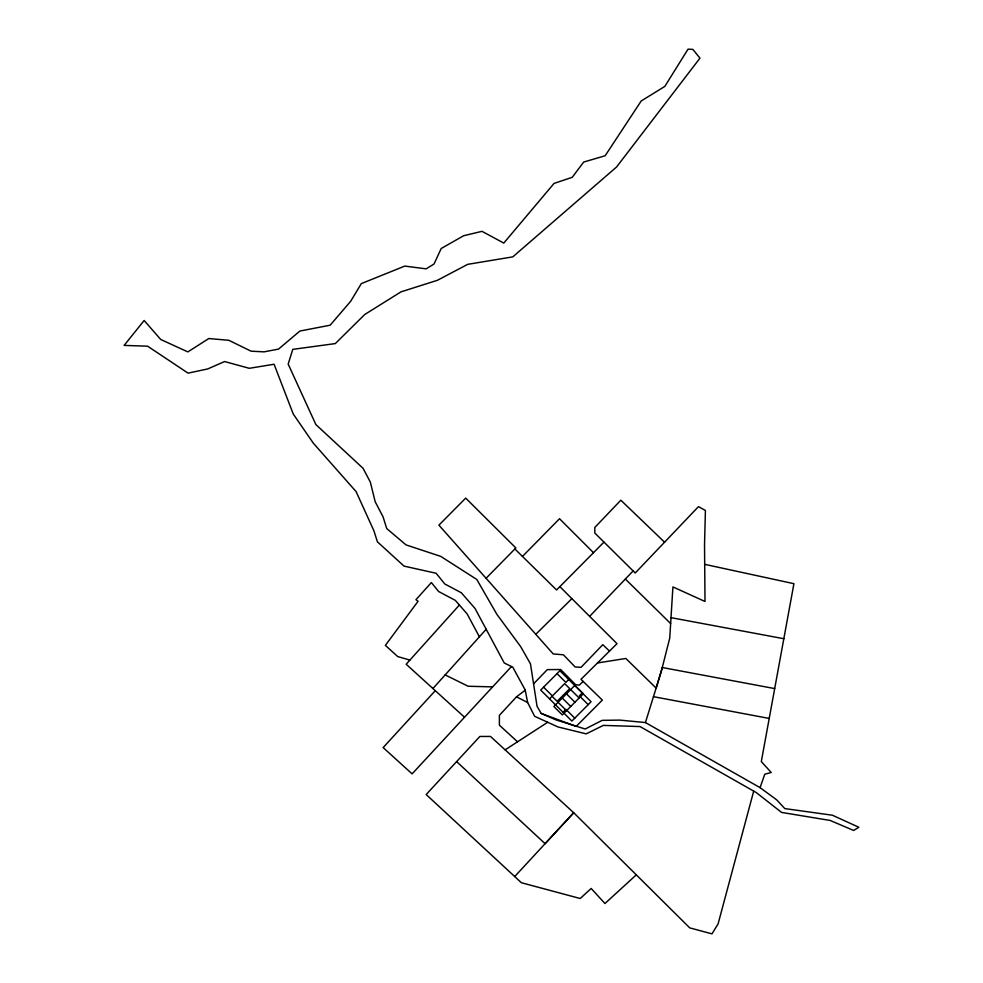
<?xml version="1.0" encoding="UTF-8"?>
<svg xmlns="http://www.w3.org/2000/svg" width="983" height="983" viewBox="0 0 983 983"><rect width="100%" height="100%" fill="white"/><g stroke="black" fill="none" stroke-linecap="round" stroke-linejoin="round"><path stroke-width="1.47" d="M753.703 791.106L718.094 923.897L711.987 933.85L689.734 927.878L573.716 812.732L490.492 736.439L479.864 736.464L426.167 794.534L521.395 882.734L580.203 898.511L591.176 888.46L604.95 903.524L636.296 874.845M645.426 722.554L619.794 720.109L602.161 720.355L585.217 729.005L556.034 719.925L541.228 713.449L537.05 706.298L530.464 663.832L520.548 646.421L496.993 614.522L476.78 579.454L440.765 556.39L406.04 544.901L386.724 528.559L383.087 516.911L375.199 501.772L370.308 482.026L363.046 468.289L315.887 424.582L288.166 364.079L292.787 349.37L335.314 343.583L364.718 314.535L400.978 291.853L437.398 280.302L467.711 264.341L512.794 256.87L616.574 166.987L699.957 58.157L692.855 49.396L688.051 49.15L664.815 86.418L641.223 100.954L605.159 155.756L583.669 162.06L572.241 177.309L554.031 183.428L503.788 243.071L481.989 231.337L463.632 235.736L441.207 248.502L434.031 264.009L426.131 268.851L404.775 266.086L361.302 283.62L350.685 301.277L330.165 325.201L299.901 331.038L278.521 349.112L263.997 351.853L251.12 351.189L228.842 340.302L208.826 338.533L187.851 351.902L160.708 339.479L144.145 320.483L124.153 345.402L147.61 346.188L188.048 373.135L207.745 368.932L224.603 361.547L249.313 368.306L274.085 364.251L293.253 414.027L313.294 443.136L356.104 491.611L373.933 530.845L377.411 541.817L404.025 566.11L436.157 573.273L444.795 583.976L461.346 592.774L475.022 608.44L504.254 662.984L512.77 667.174L525.168 689.931L527.638 702.501L534.629 716.3L557.889 726.928L586.2 733.859L603.365 725.393L640.044 726.56L756.21 792.531L781.559 812.413L830.205 820.461L853.649 830.463L858.847 827.256L832.368 815.214L784.803 808.591L776.742 799.892L760.08 787.641L645.426 722.554L661.178 671.88L669.742 638.102L672.913 586.925L705.008 601.485L704.528 544.901L705.413 510.472L698.483 506.626L635.227 573.003L594.826 533.056L594.801 527.466L620.838 500.2L664.582 542.211M760.08 787.641L764.799 774.186L771.237 772.503L761.309 761.567L793.92 583.681L704.75 564.353M459.38 605.036L406.163 664.238L464.259 716.976M432.913 688.53L486.192 629.28M435.285 690.68L383.149 747.584L412.11 773.879L511.467 666.535M525.217 690.201L516.505 696.836L499.376 715.366L499.401 725.184L517.537 741.809M514.699 876.553L573.716 812.732L545.098 843.684L456.604 761.604M589.64 616.366L633.077 570.976M533.56 683.849L547.298 669.62L560.629 669.534L575.596 684.647L579.294 685.176L583.116 681.403M486.069 578.287L515.878 547.973L465.709 498.111L438.909 525.143L553.208 653.928L563.419 654.813L575.129 666.965L581.076 667.322L602.788 644.688L609.509 651.09M603.955 542.125L556.575 589.96L522.465 556.427L559.524 518.729L593.486 552.692M549.522 698.839L564.66 683.603L569.735 688.653L557.128 701.334L552.053 696.296M568.727 679.511L565.852 682.411L557.017 673.625M563.05 712.294L565.938 709.394L574.772 718.168M582.255 692.966L579.38 695.853L588.215 704.639M535.784 634.293L571.885 598.647M505.127 749.845L547.691 722.272M597.517 662.96L625.827 658.463L656.14 688.1L662.284 667.518L774.69 688.591M491.856 686.859L468.166 686.257L445.152 674.916M671.008 617.656L783.832 638.717M653.474 696.677L769.222 718.438M409.886 660.085L397.722 656.57L385.373 645.376L418.082 601.252L415.944 599.704L431.377 582.538L438.602 591.496L455.313 600.367L467.122 613.896L479.409 636.824M541.228 713.449L576.21 726.388L602.346 700.093L580.978 679.327L617.005 643.668L559.855 586.642M516.505 696.836L527.638 702.501M625.348 579.048L670.639 623.554M514.895 548.969L522.465 556.427M570.681 689.587L579.147 698.004M566.478 693.826L574.944 702.231M562.276 698.053L570.742 706.458M543.562 687.166L552.397 695.939M558.074 702.28L566.54 710.684M559.892 670.738L540.687 690.066L571.885 721.067L591.09 701.739L559.892 670.738M574.883 685.36L553.871 706.507L562.325 714.924L583.349 693.765L574.883 685.36"/></g></svg>
